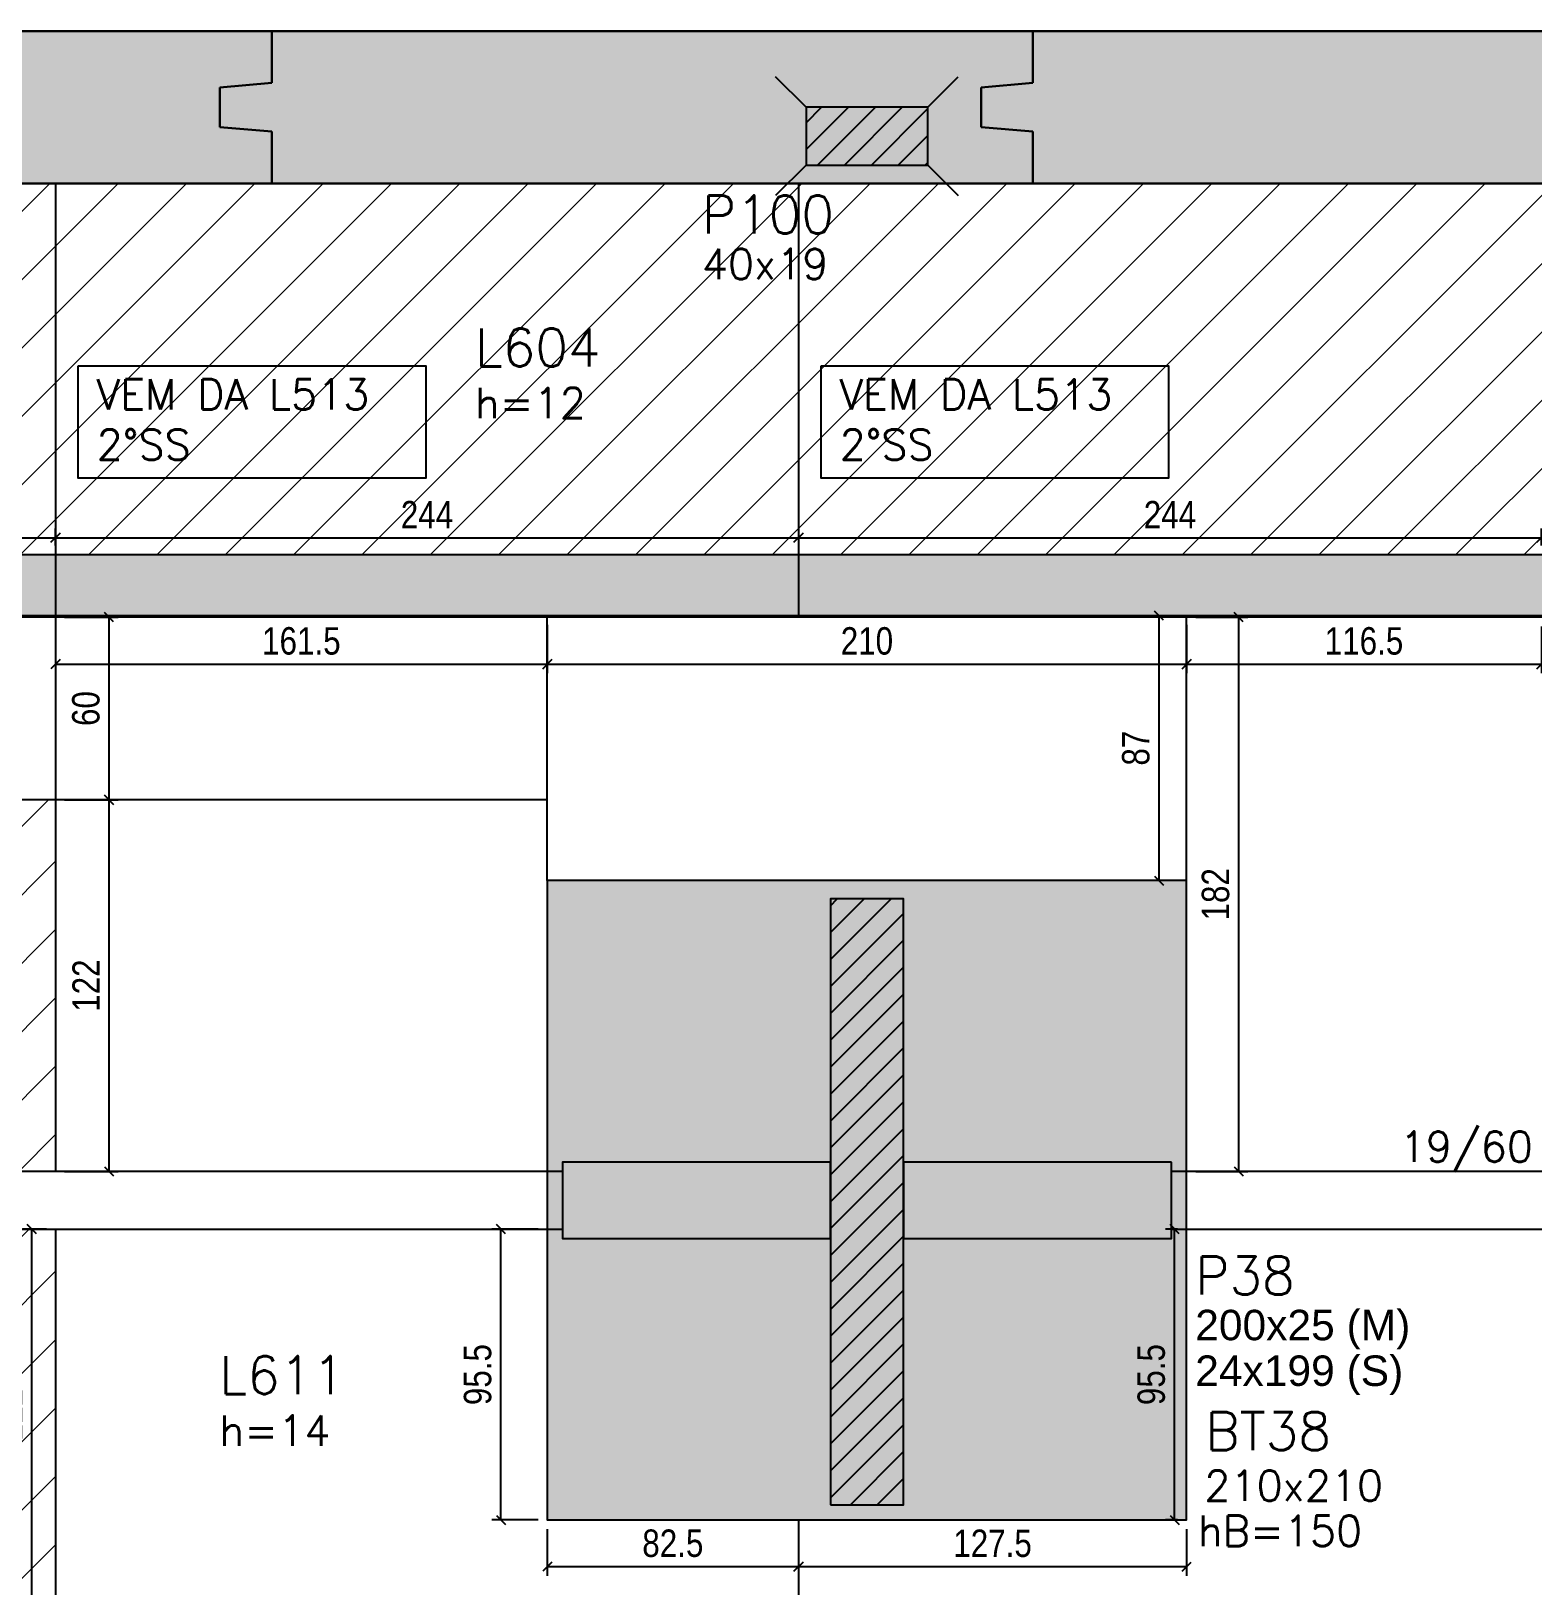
# Model space of a CAD drawing. Extents: x 1860 to 8661, y -614 to 3837.
# Drawn here: x 3907 to 4400, y 2644 to 3155 of the extents above; entities that cross this region are included whole.
import ezdxf
from ezdxf.enums import TextEntityAlignment as Align

# ---------------------------------------------------------------- set-up
doc = ezdxf.new("R2010")
doc.units = 0
for name, color, linetype in [('COTA', 241, 'Continuous'), ('F-BLOCOS', 3, 'Continuous'), ('F-BLOCOS-DIM', 2, 'Continuous'), ('F-BLOCOS-HACH', 1, 'Continuous'), ('F-BLOCOS-NOME', 3, 'Continuous'), ('F-LAJES-DIM', 2, 'Continuous'), ('F-LAJES-NOME', 4, 'Continuous'), ('F-PILARES-DIM', 172, 'Continuous'), ('F-PILARES-HACH', 174, 'Continuous'), ('F-PILARES-M', 170, 'Continuous'), ('F-PILARES-N', 170, 'Continuous'), ('F-PILARES-NASCE', 4, 'Continuous'), ('F-PILARES-NOME', 170, 'Continuous'), ('F-PILARES-V', 170, 'Continuous'), ('F-SOLIDO-EST', 252, 'Continuous'), ('F-VIGAS', 3, 'Continuous'), ('F-VIGAS-DIM', 2, 'Continuous'), ('Painéis', 200, 'Continuous')]:
    doc.layers.add(name, color=color, linetype=linetype)
doc.layers.add('Hachura', color=251, linetype='Continuous', lineweight=9)
doc.styles.add('COTA TECNICA-50', font='techl___.ttf', dxfattribs={"height": 9})
doc.styles.add('MCP', font='romans.shx')
doc.styles.add('ROMANS', font='romans.shx')
doc.styles.get("Standard").update_dxf_attribs({"font": 'arial.ttf'})
doc.dimstyles.new('COTA PAINEL-50', dxfattribs={"dimtxt": 9, "dimasz": 3, "dimexe": 3, "dimexo": 3, "dimgap": 3, "dimtad": 1, "dimdec": 1, "dimzin": 12, "dimdsep": 46, "dimtxsty": 'COTA TECNICA-50', "dimblk1": 'OBLIQUE', "dimblk2": 'OBLIQUE', "dimsah": 1, "dimcen": 0.9, "dimclrd": 4, "dimclre": 4, "dimclrt": 240, "dimadec": 1, "dimazin": 3, "dimtfac": 1, "dimtdec": 1, "dimtmove": 0, "dimatfit": 3, "dimfxl": 1, "dimtolj": 1, "dimtzin": 12, "dimarcsym": 0})
pattern_1 = [(45, (4050.8626, 11455.262), (-4.4194174, 4.4194174), [])]

# ---------------------------------------------------------------- blocks, each defined once
blk = doc.blocks.new('_Oblique')
at = {"color": 0, "linetype": 'ByBlock', "lineweight": -2}
blk.add_line((-0.5, -0.5), (0.5, 0.5), dxfattribs=at)
blk = doc.blocks.new('*D1391')
at = {"layer": 'Defpoints', "color": 0, "transparency": 16777216}
for p in [(4076.36, 2665.76), (4158.86, 2665.76), (4158.86, 2650.45)]:
    blk.add_point(p, dxfattribs=at)
at = {"layer": 'Painéis', "color": 4, "lineweight": -2, "transparency": 16777216}
for p, q in [((4076.36, 2662.76), (4076.36, 2647.45)), ((4158.86, 2662.76), (4158.86, 2647.45)), ((4076.36, 2650.45), (4158.86, 2650.45))]:
    blk.add_line(p, q, dxfattribs=at)
at = {"layer": 'Painéis', "color": 4, "lineweight": -2, "transparency": 16777216, "xscale": 3, "yscale": 3, "zscale": 3, "rotation": 180}
blk.add_blockref('_Oblique', (4076.36, 2650.45), dxfattribs=at)
at = {"layer": 'Painéis', "color": 4, "lineweight": -2, "transparency": 16777216, "xscale": 3, "yscale": 3, "zscale": 3}
blk.add_blockref('_Oblique', (4158.86, 2650.45), dxfattribs=at)
at = {"layer": 'Painéis', "color": 240, "transparency": 16777216, "insert": (4117.61, 2658.07), "char_height": 9, "attachment_point": 5, "style": 'COTA TECNICA-50'}
blk.add_mtext('\\A1;82.5', dxfattribs=at)
blk = doc.blocks.new('*D1392')
at = {"layer": 'Defpoints', "color": 0, "transparency": 16777216}
for p in [(4158.86, 2665.76), (4286.36, 2665.76), (4286.36, 2650.45)]:
    blk.add_point(p, dxfattribs=at)
at = {"layer": 'Painéis', "color": 4, "lineweight": -2, "transparency": 16777216}
for p, q in [((4158.86, 2662.76), (4158.86, 2647.45)), ((4286.36, 2662.76), (4286.36, 2647.45)), ((4158.86, 2650.45), (4286.36, 2650.45))]:
    blk.add_line(p, q, dxfattribs=at)
at = {"layer": 'Painéis', "color": 4, "lineweight": -2, "transparency": 16777216, "xscale": 3, "yscale": 3, "zscale": 3, "rotation": 180}
blk.add_blockref('_Oblique', (4158.86, 2650.45), dxfattribs=at)
at = {"layer": 'Painéis', "color": 4, "lineweight": -2, "transparency": 16777216, "xscale": 3, "yscale": 3, "zscale": 3}
blk.add_blockref('_Oblique', (4286.36, 2650.45), dxfattribs=at)
at = {"layer": 'Painéis', "color": 240, "transparency": 16777216, "insert": (4222.61, 2658.05), "char_height": 9, "attachment_point": 5, "style": 'COTA TECNICA-50'}
blk.add_mtext('\\A1;127.5', dxfattribs=at)
blk = doc.blocks.new('*D1393')
at = {"layer": 'Defpoints', "color": 0, "transparency": 16777216}
for p in [(4061.15, 2761.26), (4076.36, 2761.26), (4076.36, 2665.76)]:
    blk.add_point(p, dxfattribs=at)
at = {"layer": 'Painéis', "color": 4, "lineweight": -2, "transparency": 16777216}
for p, q in [((4073.36, 2761.26), (4058.15, 2761.26)), ((4061.15, 2665.76), (4061.15, 2761.26)), ((4073.36, 2665.76), (4058.15, 2665.76))]:
    blk.add_line(p, q, dxfattribs=at)
at = {"layer": 'Painéis', "color": 4, "lineweight": -2, "transparency": 16777216, "xscale": 3, "yscale": 3, "zscale": 3}
for p, rotation in [((4061.15, 2761.26), 90), ((4061.15, 2665.76), 270)]:
    blk.add_blockref('_Oblique', p, dxfattribs=dict(at, rotation=rotation))
at = {"layer": 'Painéis', "color": 240, "transparency": 16777216, "insert": (4053.53, 2713.51), "char_height": 9, "attachment_point": 5, "rotation": 90, "style": 'COTA TECNICA-50'}
blk.add_mtext('\\A1;95.5', dxfattribs=at)
blk = doc.blocks.new('*D1394')
at = {"layer": 'Defpoints', "color": 0, "transparency": 16777216}
for p in [(4282.4, 2761.26), (4286.36, 2761.26), (4286.36, 2665.76)]:
    blk.add_point(p, dxfattribs=at)
at = {"layer": 'Painéis', "color": 4, "lineweight": -2, "transparency": 16777216}
for p, q in [((4283.36, 2761.26), (4279.4, 2761.26)), ((4282.4, 2665.76), (4282.4, 2761.26)), ((4283.36, 2665.76), (4279.4, 2665.76))]:
    blk.add_line(p, q, dxfattribs=at)
at = {"layer": 'Painéis', "color": 4, "lineweight": -2, "transparency": 16777216, "xscale": 3, "yscale": 3, "zscale": 3}
for p, rotation in [((4282.4, 2761.26), 90), ((4282.4, 2665.76), 270)]:
    blk.add_blockref('_Oblique', p, dxfattribs=dict(at, rotation=rotation))
at = {"layer": 'Painéis', "color": 240, "transparency": 16777216, "insert": (4274.77, 2713.51), "char_height": 9, "attachment_point": 5, "rotation": 90, "style": 'COTA TECNICA-50'}
blk.add_mtext('\\A1;95.5', dxfattribs=at)
blk = doc.blocks.new('*D1397')
at = {"layer": 'Defpoints', "color": 0, "transparency": 16777216}
for p in [(3907.07, 2761.26), (3914.86, 2761.26), (3914.86, 2639.26)]:
    blk.add_point(p, dxfattribs=at)
at = {"layer": 'Painéis', "color": 4, "lineweight": -2, "transparency": 16777216}
for p, q in [((3911.86, 2761.26), (3904.07, 2761.26)), ((3907.07, 2639.26), (3907.07, 2761.26)), ((3911.86, 2639.26), (3904.07, 2639.26))]:
    blk.add_line(p, q, dxfattribs=at)
at = {"layer": 'Painéis', "color": 4, "lineweight": -2, "transparency": 16777216, "xscale": 3, "yscale": 3, "zscale": 3}
for p, rotation in [((3907.07, 2761.26), 90), ((3907.07, 2639.26), 270)]:
    blk.add_blockref('_Oblique', p, dxfattribs=dict(at, rotation=rotation))
at = {"layer": 'Painéis', "color": 240, "transparency": 16777216, "insert": (3899.51, 2700.26), "char_height": 9, "attachment_point": 5, "rotation": 90, "style": 'COTA TECNICA-50'}
blk.add_mtext('\\A1;122', dxfattribs=at)
blk = doc.blocks.new('*D1419')
at = {"layer": 'Defpoints', "color": 0, "transparency": 16777216}
for p in [(3914.86, 2988.38), (3670.86, 2982.76), (3914.86, 2982.76)]:
    blk.add_point(p, dxfattribs=at)
at = {"layer": 'Painéis', "color": 4, "lineweight": -2, "transparency": 16777216}
for p, q in [((3670.86, 2985.76), (3670.86, 2991.38)), ((3670.86, 2988.38), (3914.86, 2988.38)), ((3914.86, 2985.76), (3914.86, 2991.38))]:
    blk.add_line(p, q, dxfattribs=at)
at = {"layer": 'Painéis', "color": 4, "lineweight": -2, "transparency": 16777216, "xscale": 3, "yscale": 3, "zscale": 3, "rotation": 180}
blk.add_blockref('_Oblique', (3670.86, 2988.38), dxfattribs=at)
at = {"layer": 'Painéis', "color": 4, "lineweight": -2, "transparency": 16777216, "xscale": 3, "yscale": 3, "zscale": 3}
blk.add_blockref('_Oblique', (3914.86, 2988.38), dxfattribs=at)
at = {"layer": 'Painéis', "color": 240, "transparency": 16777216, "insert": (3792.86, 2995.94), "char_height": 9, "attachment_point": 5, "style": 'COTA TECNICA-50'}
blk.add_mtext('\\A1;244', dxfattribs=at)
blk = doc.blocks.new('*D1420')
at = {"layer": 'Defpoints', "color": 0, "transparency": 16777216}
for p in [(4158.86, 2988.38), (4158.86, 2988.38), (3914.86, 2982.76)]:
    blk.add_point(p, dxfattribs=at)
at = {"layer": 'Painéis', "color": 4, "lineweight": -2, "transparency": 16777216}
for p, q in [((3914.86, 2985.76), (3914.86, 2991.38)), ((3914.86, 2988.38), (4158.86, 2988.38))]:
    blk.add_line(p, q, dxfattribs=at)
at = {"layer": 'Painéis', "color": 4, "lineweight": -2, "transparency": 16777216, "xscale": 3, "yscale": 3, "zscale": 3, "rotation": 180}
blk.add_blockref('_Oblique', (3914.86, 2988.38), dxfattribs=at)
at = {"layer": 'Painéis', "color": 4, "lineweight": -2, "transparency": 16777216, "xscale": 3, "yscale": 3, "zscale": 3}
blk.add_blockref('_Oblique', (4158.86, 2988.38), dxfattribs=at)
at = {"layer": 'Painéis', "color": 240, "transparency": 16777216, "insert": (4036.86, 2995.94), "char_height": 9, "attachment_point": 5, "style": 'COTA TECNICA-50'}
blk.add_mtext('\\A1;244', dxfattribs=at)
blk = doc.blocks.new('*D1421')
at = {"layer": 'Defpoints', "color": 0, "transparency": 16777216}
for p in [(4158.86, 2988.38), (4402.86, 2988.38), (4402.86, 2982.76)]:
    blk.add_point(p, dxfattribs=at)
at = {"layer": 'Painéis', "color": 4, "lineweight": -2, "transparency": 16777216}
for p, q in [((4158.86, 2988.38), (4402.86, 2988.38)), ((4402.86, 2985.76), (4402.86, 2991.38))]:
    blk.add_line(p, q, dxfattribs=at)
at = {"layer": 'Painéis', "color": 4, "lineweight": -2, "transparency": 16777216, "xscale": 3, "yscale": 3, "zscale": 3, "rotation": 180}
blk.add_blockref('_Oblique', (4158.86, 2988.38), dxfattribs=at)
at = {"layer": 'Painéis', "color": 4, "lineweight": -2, "transparency": 16777216, "xscale": 3, "yscale": 3, "zscale": 3}
blk.add_blockref('_Oblique', (4402.86, 2988.38), dxfattribs=at)
at = {"layer": 'Painéis', "color": 240, "transparency": 16777216, "insert": (4280.86, 2995.94), "char_height": 9, "attachment_point": 5, "style": 'COTA TECNICA-50'}
blk.add_mtext('\\A1;244', dxfattribs=at)
blk = doc.blocks.new('*D1427')
at = {"layer": 'Defpoints', "color": 0, "transparency": 16777216}
for p in [(4076.36, 2962.76), (4286.36, 2962.76), (4286.36, 2946.83)]:
    blk.add_point(p, dxfattribs=at)
at = {"layer": 'Painéis', "color": 4, "lineweight": -2, "transparency": 16777216}
for p, q in [((4076.36, 2959.76), (4076.36, 2943.83)), ((4286.36, 2959.76), (4286.36, 2943.83)), ((4076.36, 2946.83), (4286.36, 2946.83))]:
    blk.add_line(p, q, dxfattribs=at)
at = {"layer": 'Painéis', "color": 4, "lineweight": -2, "transparency": 16777216, "xscale": 3, "yscale": 3, "zscale": 3, "rotation": 180}
blk.add_blockref('_Oblique', (4076.36, 2946.83), dxfattribs=at)
at = {"layer": 'Painéis', "color": 4, "lineweight": -2, "transparency": 16777216, "xscale": 3, "yscale": 3, "zscale": 3}
blk.add_blockref('_Oblique', (4286.36, 2946.83), dxfattribs=at)
at = {"layer": 'Painéis', "color": 240, "transparency": 16777216, "insert": (4181.36, 2954.42), "char_height": 9, "attachment_point": 5, "style": 'COTA TECNICA-50'}
blk.add_mtext('\\A1;210', dxfattribs=at)
blk = doc.blocks.new('*D1428')
at = {"layer": 'Defpoints', "color": 0, "transparency": 16777216}
for p in [(4277.28, 2962.76), (4286.36, 2962.76), (4286.36, 2875.76)]:
    blk.add_point(p, dxfattribs=at)
at = {"layer": 'Painéis', "color": 4, "lineweight": -2, "transparency": 16777216}
for p, q in [((4283.36, 2962.76), (4274.28, 2962.76)), ((4277.28, 2875.76), (4277.28, 2962.76)), ((4283.36, 2875.76), (4274.28, 2875.76))]:
    blk.add_line(p, q, dxfattribs=at)
at = {"layer": 'Painéis', "color": 4, "lineweight": -2, "transparency": 16777216, "xscale": 3, "yscale": 3, "zscale": 3}
for p, rotation in [((4277.28, 2962.76), 90), ((4277.28, 2875.76), 270)]:
    blk.add_blockref('_Oblique', p, dxfattribs=dict(at, rotation=rotation))
at = {"layer": 'Painéis', "color": 240, "transparency": 16777216, "insert": (4269.69, 2919.26), "char_height": 9, "attachment_point": 5, "rotation": 90, "style": 'COTA TECNICA-50'}
blk.add_mtext('\\A1;87', dxfattribs=at)
blk = doc.blocks.new('*D1429')
at = {"layer": 'Defpoints', "color": 0, "transparency": 16777216}
for p in [(3914.86, 2902.26), (3932.46, 2902.26), (3914.86, 2780.26)]:
    blk.add_point(p, dxfattribs=at)
at = {"layer": 'Painéis', "color": 4, "lineweight": -2, "transparency": 16777216}
for p, q in [((3917.86, 2902.26), (3935.46, 2902.26)), ((3932.46, 2780.26), (3932.46, 2902.26)), ((3917.86, 2780.26), (3935.46, 2780.26))]:
    blk.add_line(p, q, dxfattribs=at)
at = {"layer": 'Painéis', "color": 4, "lineweight": -2, "transparency": 16777216, "xscale": 3, "yscale": 3, "zscale": 3}
for p, rotation in [((3932.46, 2902.26), 90), ((3932.46, 2780.26), 270)]:
    blk.add_blockref('_Oblique', p, dxfattribs=dict(at, rotation=rotation))
at = {"layer": 'Painéis', "color": 240, "transparency": 16777216, "insert": (3924.91, 2841.26), "char_height": 9, "attachment_point": 5, "rotation": 90, "style": 'COTA TECNICA-50'}
blk.add_mtext('\\A1;122', dxfattribs=at)
blk = doc.blocks.new('*D1430')
at = {"layer": 'Defpoints', "color": 0, "transparency": 16777216}
for p in [(3914.86, 2962.26), (3932.46, 2962.26), (3914.86, 2902.26)]:
    blk.add_point(p, dxfattribs=at)
at = {"layer": 'Painéis', "color": 4, "lineweight": -2, "transparency": 16777216}
for p, q in [((3917.86, 2962.26), (3935.46, 2962.26)), ((3932.46, 2902.26), (3932.46, 2962.26)), ((3917.86, 2902.26), (3935.46, 2902.26))]:
    blk.add_line(p, q, dxfattribs=at)
at = {"layer": 'Painéis', "color": 4, "lineweight": -2, "transparency": 16777216, "xscale": 3, "yscale": 3, "zscale": 3}
for p, rotation in [((3932.46, 2962.26), 90), ((3932.46, 2902.26), 270)]:
    blk.add_blockref('_Oblique', p, dxfattribs=dict(at, rotation=rotation))
at = {"layer": 'Painéis', "color": 240, "transparency": 16777216, "insert": (3924.87, 2932.26), "char_height": 9, "attachment_point": 5, "rotation": 90, "style": 'COTA TECNICA-50'}
blk.add_mtext('\\A1;60', dxfattribs=at)
blk = doc.blocks.new('*D1437')
at = {"layer": 'Defpoints', "color": 0, "transparency": 16777216}
for p in [(3914.86, 2962.26), (4076.36, 2962.26), (4076.36, 2946.83)]:
    blk.add_point(p, dxfattribs=at)
at = {"layer": 'Painéis', "color": 4, "lineweight": -2, "transparency": 16777216}
for p, q in [((3914.86, 2959.26), (3914.86, 2943.83)), ((4076.36, 2959.26), (4076.36, 2943.83)), ((3914.86, 2946.83), (4076.36, 2946.83))]:
    blk.add_line(p, q, dxfattribs=at)
at = {"layer": 'Painéis', "color": 4, "lineweight": -2, "transparency": 16777216, "xscale": 3, "yscale": 3, "zscale": 3, "rotation": 180}
blk.add_blockref('_Oblique', (3914.86, 2946.83), dxfattribs=at)
at = {"layer": 'Painéis', "color": 4, "lineweight": -2, "transparency": 16777216, "xscale": 3, "yscale": 3, "zscale": 3}
blk.add_blockref('_Oblique', (4076.36, 2946.83), dxfattribs=at)
at = {"layer": 'Painéis', "color": 240, "transparency": 16777216, "insert": (3995.61, 2954.42), "char_height": 9, "attachment_point": 5, "style": 'COTA TECNICA-50'}
blk.add_mtext('\\A1;161.5', dxfattribs=at)
blk = doc.blocks.new('*D1438')
at = {"layer": 'Defpoints', "color": 0, "transparency": 16777216}
for p in [(4286.36, 2962.26), (4402.86, 2962.26), (4402.86, 2946.83)]:
    blk.add_point(p, dxfattribs=at)
at = {"layer": 'Painéis', "color": 4, "lineweight": -2, "transparency": 16777216}
for p, q in [((4286.36, 2959.26), (4286.36, 2943.83)), ((4402.86, 2959.26), (4402.86, 2943.83)), ((4286.36, 2946.83), (4402.86, 2946.83))]:
    blk.add_line(p, q, dxfattribs=at)
at = {"layer": 'Painéis', "color": 4, "lineweight": -2, "transparency": 16777216, "xscale": 3, "yscale": 3, "zscale": 3, "rotation": 180}
blk.add_blockref('_Oblique', (4286.36, 2946.83), dxfattribs=at)
at = {"layer": 'Painéis', "color": 4, "lineweight": -2, "transparency": 16777216, "xscale": 3, "yscale": 3, "zscale": 3}
blk.add_blockref('_Oblique', (4402.86, 2946.83), dxfattribs=at)
at = {"layer": 'Painéis', "color": 240, "transparency": 16777216, "insert": (4344.61, 2954.42), "char_height": 9, "attachment_point": 5, "style": 'COTA TECNICA-50'}
blk.add_mtext('\\A1;116.5', dxfattribs=at)
blk = doc.blocks.new('*D1439')
at = {"layer": 'Defpoints', "color": 0, "transparency": 16777216}
for p in [(4286.36, 2962.26), (4303.47, 2962.26), (4286.36, 2780.26)]:
    blk.add_point(p, dxfattribs=at)
at = {"layer": 'Painéis', "color": 4, "lineweight": -2, "transparency": 16777216}
for p, q in [((4289.36, 2962.26), (4306.47, 2962.26)), ((4303.47, 2780.26), (4303.47, 2962.26)), ((4289.36, 2780.26), (4306.47, 2780.26))]:
    blk.add_line(p, q, dxfattribs=at)
at = {"layer": 'Painéis', "color": 4, "lineweight": -2, "transparency": 16777216, "xscale": 3, "yscale": 3, "zscale": 3}
for p, rotation in [((4303.47, 2962.26), 90), ((4303.47, 2780.26), 270)]:
    blk.add_blockref('_Oblique', p, dxfattribs=dict(at, rotation=rotation))
at = {"layer": 'Painéis', "color": 240, "transparency": 16777216, "insert": (4295.88, 2871.26), "char_height": 9, "attachment_point": 5, "rotation": 90, "style": 'COTA TECNICA-50'}
blk.add_mtext('\\A1;182', dxfattribs=at)

msp = doc.modelspace()

# ---------------------------------------------------------------- hatches: boundary and pattern name
at = {"layer": 'F-BLOCOS-HACH', "linetype": 'Continuous'}
h = msp.add_hatch(dxfattribs=at)
h.set_pattern_fill('AR-CONC', color=256, scale=5)
h.set_pattern_definition([(50, (4050.863, 1455.262), (35.863, -3.1376), [3.75, -41.25]), (355, (4050.863, 1455.262), (-6.9376, 37.6096), [3, -33]), (100.4514, (4053.85, 1455), (28.92544, 34.472), [3.187, -35.0571]), (46.1842, (4050.863, 1465.26), (53.3621, -8.276), [5.625, -61.875]), (96.6356, (4055.31, 1464.57), (46.7331, 48.7059), [4.7805, -52.5857]), (351.1842, (4050.86, 1465.26), (46.7331, 48.706), [4.5, -49.5]), (21, (4055.863, 1462.762), (29.84535, -20.13094), [3.75, -41.25]), (326, (4055.863, 1462.762), (12.1658, 36.2575), [3, -33]), (71.4514, (4058.35, 1461.085), (42.0111, 16.12656), [3.187, -35.0571]), (37.5, (4050.863, 1455.262), (0.60799, 16.64469), [0, -32.6, 0, -33.5, 0, -33.125]), (7.5, (4050.863, 1455.262), (13.15348, 19.72059), [0, -19.1, 0, -31.85, 0, -12.625]), (327.5, (4039.713, 1455.262), (26.69112, -1.12774), [0, -12.5, 0, -39, 0, -51.75]), (317.5, (4034.713, 1455.262), (29.1593, 5.00525), [0, -16.25, 0, -25.9, 0, -36.75])])
h.paths.add_polyline_path([(2929.36, 2875.26), (2719.36, 2875.26), (2719.36, 2770.26), (2719.36, 2665.26), (2929.36, 2665.26)])
h.paths.add_polyline_path([(3606.36, 2875.76), (3396.36, 2875.76), (3396.36, 2770.76), (3396.36, 2665.76), (3606.36, 2665.76)])
h.paths.add_polyline_path([(4286.36, 2875.76), (4076.36, 2875.76), (4076.36, 2770.76), (4076.36, 2665.76), (4286.36, 2665.76)])
h.paths.add_polyline_path([(4758.36, 2875.76), (4548.36, 2875.76), (4548.36, 2770.76), (4548.36, 2665.76), (4758.36, 2665.76)])
at = {"layer": 'F-PILARES-HACH', "linetype": 'Continuous'}
h = msp.add_hatch(dxfattribs=at)
h.set_pattern_fill('ANSI31', color=256, scale=50, style=0)
h.set_pattern_definition(pattern_1)
h.paths.add_polyline_path([(4161.36, 3110.76), (4201.36, 3110.76), (4201.36, 3129.76), (4161.36, 3129.76)], flags=16)
h = msp.add_hatch(dxfattribs=at)
h.set_pattern_fill('ANSI31', color=256, scale=50, style=0)
h.set_pattern_definition(pattern_1)
h.paths.add_polyline_path([(4169.36, 2670.76), (4193.36, 2670.76), (4193.36, 2869.76), (4169.36, 2869.76)], flags=16)
at = {"layer": 'F-SOLIDO-EST'}
h = msp.add_hatch(color=256, dxfattribs=at)
h.dxf.hatch_style = 1
h.paths.add_polyline_path([(3985.86, 3154.76), (3735.86, 3154.76), (3735.86, 3137.76), (3718.86, 3136.26), (3718.86, 3123.26), (3735.86, 3121.76), (3735.86, 3104.76), (3985.86, 3104.76), (3985.86, 3121.76), (3968.86, 3123.26), (3968.86, 3136.26), (3985.86, 3137.76)])
h = msp.add_hatch(color=256, dxfattribs=at)
h.dxf.hatch_style = 1
h.paths.add_polyline_path([(4235.86, 3154.76), (3985.86, 3154.76), (3985.86, 3137.76), (3968.86, 3136.26), (3968.86, 3123.26), (3985.86, 3121.76), (3985.86, 3104.76), (4235.86, 3104.76), (4235.86, 3121.76), (4218.86, 3123.26), (4218.86, 3136.26), (4235.86, 3137.76)])
h = msp.add_hatch(color=256, dxfattribs=at)
h.dxf.hatch_style = 1
h.paths.add_polyline_path([(4485.86, 3121.76), (4468.86, 3123.26), (4468.86, 3136.26), (4485.86, 3137.76), (4485.86, 3154.76), (4235.86, 3154.76), (4235.86, 3137.76), (4218.86, 3136.26), (4218.86, 3123.26), (4235.86, 3121.76), (4235.86, 3104.76), (4485.86, 3104.76)])
at = {"layer": 'Hachura', "linetype": 'ByBlock'}
h = msp.add_hatch(dxfattribs=at)
h.set_pattern_fill('ANSI31', color=256, scale=5)
h.paths.add_polyline_path([(3670.86, 2902.26), (3670.86, 2780.26), (3914.86, 2780.26), (3914.86, 2902.26)])
h.paths.add_polyline_path([(3914.86, 2982.76), (3914.86, 3104.76), (3735.86, 3104.76), (3670.86, 3104.76), (3670.86, 2982.76)])
h.paths.add_polyline_path([(3914.86, 3104.76), (3914.86, 2982.76), (4158.86, 2982.76), (4158.86, 3104.76), (3985.86, 3104.76)])
h.paths.add_polyline_path([(4235.86, 3104.76), (4158.86, 3104.76), (4158.86, 2982.76), (4402.86, 2982.76), (4402.86, 3104.76)])
h.paths.add_polyline_path([(4646.86, 2982.76), (4646.86, 3104.76), (4485.86, 3104.76), (4402.86, 3104.76), (4402.86, 2982.76)])
h = msp.add_hatch(color=256, dxfattribs=at)
h.dxf.hatch_style = 1
h.paths.add_polyline_path([(3670.86, 2962.76), (3670.86, 2982.76), (3513.86, 2982.76), (3513.86, 2962.76)])
h.paths.add_polyline_path([(3914.86, 2962.76), (3914.86, 2982.76), (3670.86, 2982.76), (3670.86, 2962.76)])
h.paths.add_polyline_path([(3914.86, 2982.76), (3914.86, 2962.76), (4158.86, 2962.76), (4158.86, 2982.76)])
h.paths.add_polyline_path([(4402.86, 2962.76), (4402.86, 2982.76), (4158.86, 2982.76), (4158.86, 2962.76)])
h.paths.add_polyline_path([(4402.86, 2982.76), (4402.86, 2962.76), (4646.86, 2962.76), (4646.86, 2982.76)])
h = msp.add_hatch(dxfattribs=at)
h.set_pattern_fill('ANSI31', color=256, scale=5)
h.paths.add_polyline_path([(3670.86, 2488.76), (3670.86, 2610.76), (3513.86, 2610.76), (3513.86, 2488.76)])
h.paths.add_polyline_path([(3670.86, 2338.76), (3670.86, 2460.76), (3513.86, 2460.76), (3513.86, 2338.76)])
h.paths.add_polyline_path([(3670.86, 2460.76), (3670.86, 2338.76), (3831.86, 2338.76), (3850.86, 2338.76), (3914.86, 2338.76), (3914.86, 2460.76)])
h.paths.add_polyline_path([(4158.86, 2338.76), (4158.86, 2460.76), (3914.86, 2460.76), (3914.86, 2338.76), (4016.86, 2338.76)])
h.paths.add_polyline_path([(4158.86, 2338.76), (4254.86, 2338.76), (4402.86, 2338.76), (4402.86, 2460.76), (4158.86, 2460.76)])
h.paths.add_polyline_path([(4646.86, 2338.76), (4646.86, 2460.76), (4402.86, 2460.76), (4402.86, 2338.76)])
h.paths.add_polyline_path([(4646.86, 2488.76), (4646.86, 2610.76), (4402.86, 2610.76), (4402.86, 2488.76)])
h.paths.add_polyline_path([(4402.86, 2488.76), (4402.86, 2610.76), (4158.86, 2610.76), (4158.86, 2488.76)])
h.paths.add_polyline_path([(4158.86, 2488.76), (4158.86, 2610.76), (3914.86, 2610.76), (3914.86, 2488.76)])
h.paths.add_polyline_path([(3914.86, 2610.76), (3670.86, 2610.76), (3670.86, 2488.76), (3914.86, 2488.76)])
h.paths.add_polyline_path([(3914.86, 2639.26), (3914.86, 2761.26), (3670.86, 2761.26), (3670.86, 2639.26)])

# ---------------------------------------------------------------- linework, layer by layer
at = {"layer": 'COTA'}
for points in [[(3922.32, 3044.83), (4036.45, 3044.83), (4036.45, 3007.96), (3922.32, 3007.96)], [(4166.32, 3044.83), (4280.45, 3044.83), (4280.45, 3007.96), (4166.32, 3007.96)]]:
    msp.add_lwpolyline(points, close=True, dxfattribs=at)
at = {"layer": 'F-BLOCOS', "color": 2, "linetype": 'Continuous'}
msp.add_lwpolyline([(4076.36, 2770.76), (4076.36, 2665.76), (4286.36, 2665.76), (4286.36, 2875.76), (4076.36, 2875.76), (4076.36, 2770.76)], dxfattribs=at)
msp.add_lwpolyline([(4076.36, 2770.76), (4076.36, 2665.76), (4286.36, 2665.76), (4286.36, 2875.76), (4076.36, 2875.76), (4076.36, 2770.76)], dxfattribs=at)
at = {"layer": 'F-PILARES-M', "linetype": 'Continuous'}
for points in [[(4169.36, 2783.26), (4081.36, 2783.26), (4081.36, 2758.26), (4169.36, 2758.26), (4169.36, 2783.26)], [(4281.36, 2783.26), (4193.36, 2783.26), (4193.36, 2758.26), (4281.36, 2758.26), (4281.36, 2783.26)]]:
    msp.add_lwpolyline(points, dxfattribs=at)
at = {"layer": 'F-PILARES-N', "linetype": 'Continuous'}
msp.add_lwpolyline([(4161.36, 3110.76), (4201.36, 3110.76), (4201.36, 3129.76), (4161.36, 3129.76), (4161.36, 3110.76)], dxfattribs=at)
at = {"layer": 'F-PILARES-NASCE', "linetype": 'Continuous'}
for p, q in [((4161.36, 3129.76), (4151.36, 3139.76)), ((4201.36, 3129.76), (4211.36, 3139.76)), ((4161.36, 3110.76), (4151.36, 3100.76)), ((4201.36, 3110.76), (4211.36, 3100.76))]:
    msp.add_line(p, q, dxfattribs=at)
at = {"layer": 'F-PILARES-V', "linetype": 'Continuous'}
msp.add_lwpolyline([(4169.36, 2670.76), (4193.36, 2670.76), (4193.36, 2869.76), (4169.36, 2869.76), (4169.36, 2670.76)], dxfattribs=at)
at = {"layer": 'F-VIGAS'}
for p, q in [((3985.86, 3154.76), (3735.86, 3154.76)), ((3735.86, 3154.76), (3985.86, 3154.76)), ((3985.86, 3137.76), (3985.86, 3154.76)), ((3985.86, 3154.76), (3985.86, 3137.76)), ((4235.86, 3154.76), (3985.86, 3154.76)), ((3985.86, 3154.76), (3985.86, 3137.76)), ((3985.86, 3137.76), (3985.86, 3154.76)), ((3985.86, 3154.76), (4235.86, 3154.76)), ((4235.86, 3137.76), (4235.86, 3154.76)), ((4235.86, 3154.76), (4235.86, 3137.76)), ((4485.86, 3154.76), (4235.86, 3154.76)), ((4235.86, 3154.76), (4235.86, 3137.76)), ((4235.86, 3137.76), (4235.86, 3154.76)), ((4235.86, 3154.76), (4485.86, 3154.76)), ((3968.86, 3136.26), (3985.86, 3137.76)), ((3985.86, 3137.76), (3968.86, 3136.26)), ((3985.86, 3137.76), (3968.86, 3136.26)), ((3968.86, 3136.26), (3985.86, 3137.76)), ((3968.86, 3123.26), (3968.86, 3136.26)), ((3968.86, 3136.26), (3968.86, 3123.26)), ((3968.86, 3136.26), (3968.86, 3123.26)), ((3968.86, 3123.26), (3968.86, 3136.26)), ((4218.86, 3136.26), (4235.86, 3137.76)), ((4235.86, 3137.76), (4218.86, 3136.26)), ((4235.86, 3137.76), (4218.86, 3136.26)), ((4218.86, 3136.26), (4235.86, 3137.76)), ((4218.86, 3123.26), (4218.86, 3136.26)), ((4218.86, 3136.26), (4218.86, 3123.26)), ((4218.86, 3136.26), (4218.86, 3123.26)), ((4218.86, 3123.26), (4218.86, 3136.26)), ((3985.86, 3121.76), (3968.86, 3123.26)), ((3968.86, 3123.26), (3985.86, 3121.76)), ((3968.86, 3123.26), (3985.86, 3121.76)), ((3985.86, 3121.76), (3968.86, 3123.26)), ((3985.86, 3104.76), (3985.86, 3121.76)), ((3985.86, 3121.76), (3985.86, 3104.76)), ((3985.86, 3121.76), (3985.86, 3104.76)), ((3985.86, 3104.76), (3985.86, 3121.76)), ((4235.86, 3121.76), (4218.86, 3123.26)), ((4218.86, 3123.26), (4235.86, 3121.76)), ((4218.86, 3123.26), (4235.86, 3121.76)), ((4235.86, 3121.76), (4218.86, 3123.26)), ((4235.86, 3104.76), (4235.86, 3121.76)), ((4235.86, 3121.76), (4235.86, 3104.76)), ((4235.86, 3121.76), (4235.86, 3104.76)), ((4235.86, 3104.76), (4235.86, 3121.76)), ((3735.86, 3104.76), (3985.86, 3104.76)), ((3985.86, 3104.76), (3735.86, 3104.76)), ((3985.86, 3104.76), (4235.86, 3104.76)), ((4235.86, 3104.76), (3985.86, 3104.76)), ((4235.86, 3104.76), (4485.86, 3104.76)), ((4485.86, 3104.76), (4235.86, 3104.76))]:
    msp.add_line(p, q, dxfattribs=at)
for points in [[(4081.36, 2780.26), (3601.36, 2780.26)], [(4553.36, 2780.26), (4281.36, 2780.26)], [(3601.36, 2761.26), (4081.36, 2761.26)], [(4281.36, 2761.26), (4553.36, 2761.26)]]:
    msp.add_lwpolyline(points, dxfattribs=at)
at = {"layer": 'Painéis'}
for p, q in [((4646.86, 2982.76), (3513.86, 2982.76)), ((4646.86, 2962.76), (3513.86, 2962.76)), ((4646.86, 2962.26), (3513.86, 2962.26)), ((4076.36, 2875.76), (4076.36, 2962.76)), ((4286.36, 2875.76), (4286.36, 2962.76))]:
    msp.add_line(p, q, dxfattribs=at)
for points in [[(3914.86, 3104.76), (3914.86, 2780.26)], [(4158.86, 3104.76), (4158.86, 2962.76)], [(4076.36, 2902.26), (3513.86, 2902.26)], [(3914.86, 2761.26), (3914.86, 2338.76)], [(4158.86, 2665.76), (4158.86, 2338.76)]]:
    msp.add_lwpolyline(points, dxfattribs=at)

# ---------------------------------------------------------------- texts
at = {"layer": 'COTA', "style": 'ROMANS'}
for s, p in [('VEM DA L513', (3928.38, 3030.43)), ('VEM DA L513', (4172.38, 3030.43)), ('2°SS', (3928.38, 3013.95)), ('2°SS', (4172.38, 3013.95))]:
    msp.add_text(s, height=10, dxfattribs=at).set_placement(p)
at = {"layer": 'F-BLOCOS-DIM', "linetype": 'Continuous', "style": 'MCP'}
msp.add_text('210x210', height=10, dxfattribs=at).set_placement((4292.16, 2682), align=Align.TOP_LEFT)
msp.add_text(' hB=150', height=10, dxfattribs=at).set_placement((4283.16, 2657.18))
at = {"layer": 'F-BLOCOS-NOME', "linetype": 'Continuous', "style": 'MCP'}
msp.add_text('BT38', height=12.5, dxfattribs=at).set_placement((4292.51, 2688.7))
at = {"layer": 'F-LAJES-DIM', "linetype": 'Continuous', "style": 'MCP'}
for s, p in [('h=12', (4052.62, 3027.59)), ('h=14', (3968.7, 2690.09))]:
    msp.add_text(s, height=10, dxfattribs=at).set_placement(p)
at = {"layer": 'F-LAJES-NOME', "linetype": 'Continuous', "style": 'MCP'}
for s, p in [('L604', (4052.62, 3044.59)), ('L611', (3968.7, 2707.09))]:
    msp.add_text(s, height=12.5, dxfattribs=at).set_placement(p)
at = {"layer": 'F-PILARES-DIM', "linetype": 'Continuous', "style": 'MCP'}
msp.add_text('40x19', height=10, dxfattribs=at).set_placement((4127.14, 3073.27))
at = {"layer": 'F-PILARES-DIM', "linetype": 'Continuous'}
for s, p in [('200x25 (M)', (4289.17, 2724.79)), ('24x199 (S)', (4289.17, 2709.79))]:
    msp.add_text(s, height=10, dxfattribs=at).set_placement(p)
at = {"layer": 'F-PILARES-NOME', "linetype": 'Continuous', "style": 'MCP'}
for s, p in [('P100', (4127.14, 3088.27)), ('P38', (4289.17, 2739.79))]:
    msp.add_text(s, height=12.5, dxfattribs=at).set_placement(p)
at = {"layer": 'F-VIGAS-DIM', "linetype": 'Continuous', "style": 'MCP'}
msp.add_text('19/60', height=10, dxfattribs=at).set_placement((4356.36, 2783.39))

# ---------------------------------------------------------------- dimensions: what is measured, and where the dimension line sits
at = {"layer": 'Painéis'}
for base, p1, p2, picture, middle in [((3914.86, 2988.38), (3670.86, 2982.76), (3914.86, 2982.76), '*D1419', (3792.86, 2995.94)), ((4158.86, 2988.38), (3914.86, 2982.76), (4158.86, 2988.38), '*D1420', (4036.86, 2995.94)), ((4402.86, 2988.38), (4158.86, 2988.38), (4402.86, 2982.76), '*D1421', (4280.86, 2995.94)), ((4286.36, 2650.45), (4158.86, 2665.76), (4286.36, 2665.76), '*D1392', (4222.61, 2658.05))]:
    dim = msp.add_linear_dim(base=base, p1=p1, p2=p2, dimstyle='COTA PAINEL-50', override={"dimtmove": 1}, dxfattribs=at)
    dim.commit()
    dim.dimension.update_dxf_attribs({"geometry": picture, "text_midpoint": middle})
for base, p1, p2, picture, middle in [((4076.36, 2946.83), (3914.86, 2962.26), (4076.36, 2962.26), '*D1437', (3995.61, 2954.42)), ((4286.36, 2946.83), (4076.36, 2962.76), (4286.36, 2962.76), '*D1427', (4181.36, 2954.42)), ((4402.86, 2946.83), (4286.36, 2962.26), (4402.86, 2962.26), '*D1438', (4344.61, 2954.42)), ((4158.86, 2650.45), (4076.36, 2665.76), (4158.86, 2665.76), '*D1391', (4117.61, 2658.07))]:
    dim = msp.add_linear_dim(base=base, p1=p1, p2=p2, dimstyle='COTA PAINEL-50', dxfattribs=at)
    dim.commit()
    dim.dimension.update_dxf_attribs({"geometry": picture, "text_midpoint": middle})
dim = msp.add_linear_dim(base=(3932.46, 2962.26), p1=(3914.86, 2902.26), p2=(3914.86, 2962.26), angle=90, dimstyle='COTA PAINEL-50', override={"dimtmove": 1}, dxfattribs=at)
dim.commit()
dim.dimension.update_dxf_attribs({"geometry": '*D1430', "text_midpoint": (3924.87, 2932.26)})
for base, p1, p2, picture, middle in [((4277.28, 2962.76), (4286.36, 2875.76), (4286.36, 2962.76), '*D1428', (4269.69, 2919.26)), ((4303.47, 2962.26), (4286.36, 2780.26), (4286.36, 2962.26), '*D1439', (4295.88, 2871.26)), ((3932.46, 2902.26), (3914.86, 2780.26), (3914.86, 2902.26), '*D1429', (3924.91, 2841.26)), ((3907.07, 2761.26), (3914.86, 2639.26), (3914.86, 2761.26), '*D1397', (3899.51, 2700.26)), ((4061.15, 2761.26), (4076.36, 2665.76), (4076.36, 2761.26), '*D1393', (4053.53, 2713.51)), ((4282.4, 2761.26), (4286.36, 2665.76), (4286.36, 2761.26), '*D1394', (4274.77, 2713.51))]:
    dim = msp.add_linear_dim(base=base, p1=p1, p2=p2, angle=90, dimstyle='COTA PAINEL-50', dxfattribs=at)
    dim.commit()
    dim.dimension.update_dxf_attribs({"geometry": picture, "text_midpoint": middle})

doc.saveas('drawing.dxf')
